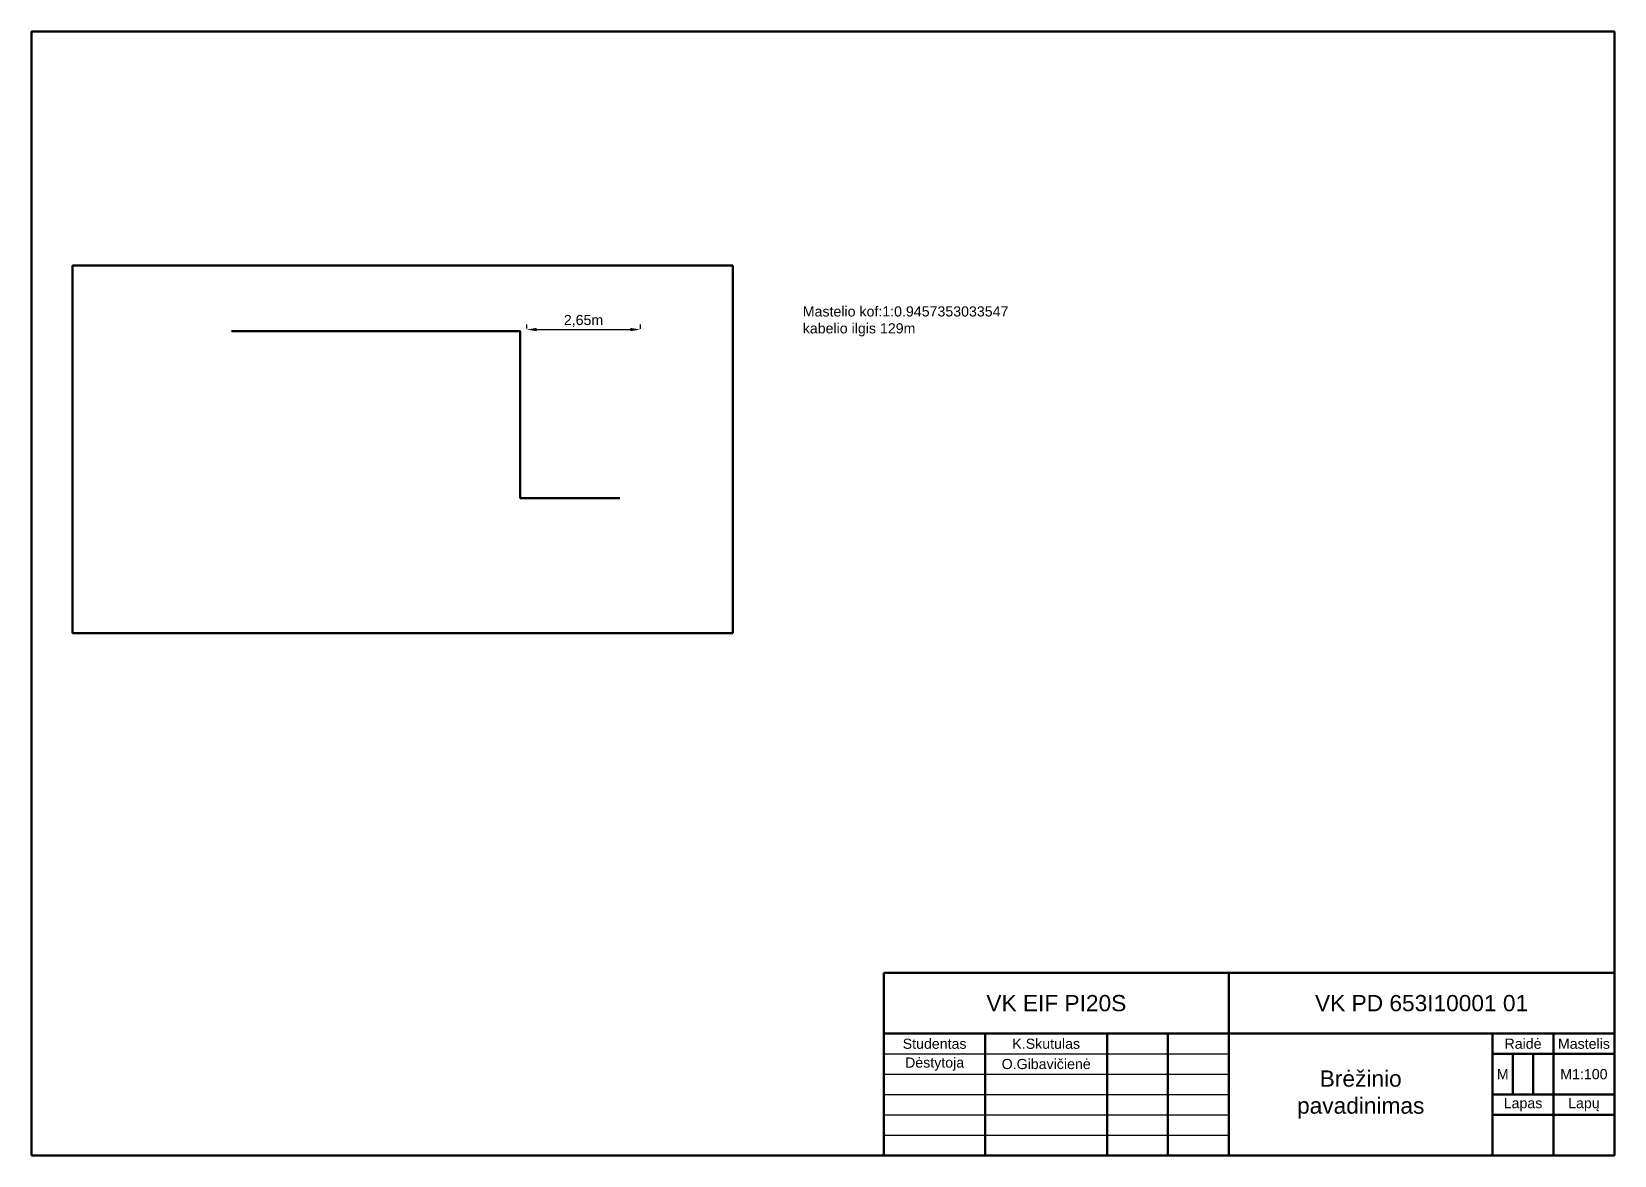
# Model space of a CAD drawing. Header units: millimetres. Extents: x 20 to 410, y 10 to 287.
import ezdxf

# ---------------------------------------------------------------- set-up
doc = ezdxf.new("R2010")
doc.units = ezdxf.units.MM
doc.layers.add('matmenys', color=20, linetype='Continuous')
doc.styles.get("Standard").update_dxf_attribs({"font": 'arial.ttf'})
doc.dimstyles.new('Buto  ISO-25', dxfattribs={"dimtxt": 2.5, "dimasz": 2.5, "dimexe": 1.25, "dimexo": 0.625, "dimtad": 1, "dimlfac": 0.094575, "dimtxsty": 'Standard', "dimcen": 2.5, "dimadec": 0, "dimazin": 0, "dimtfac": 1, "dimtmove": 0, "dimatfit": 3, "dimfxl": 1, "dimarcsym": 0})
picture_1 = doc.add_image_def('image1.png', size_in_pixel=(578, 322))

# ---------------------------------------------------------------- blocks, each defined once
blk = doc.blocks.new('naujas blokas')
at = {"lineweight": 50}
for p, q in [((-180, 45), (0, 45)), ((-95, 0), (-95, 45)), ((-180, 30), (0, 30)), ((-155, 0), (-155, 30)), ((-125, 0), (-125, 30)), ((-110, 0), (-110, 30)), ((-30, 0), (-30, 30)), ((-15, 0), (-15, 30)), ((-30, 25), (0, 25)), ((-25, 25), (-25, 15)), ((-20, 25), (-20, 15)), ((-30, 15), (0, 15)), ((-30, 10), (0, 10))]:
    blk.add_line(p, q, dxfattribs=at)
for p, q in [((-180, 25), (-95, 25)), ((-180, 20), (-95, 20)), ((-180, 15), (-95, 15)), ((-180, 10), (-95, 10)), ((-180, 5), (-95, 5))]:
    blk.add_line(p, q)
blk.add_lwpolyline([(-180, 45), (-180, 0), (0, 0), (0, 45)], dxfattribs=at)
at = {"attachment_point": 5}
for s, width, heights, insert, char_height in [('\\pxqc;VK EIF PI20S', 85, [0], (-137.5, 37.5), 4), ('\\pxqc;VK PD 653I10001 01', 95, [0], (-47.5, 37.5), 4), ('\\pxqc;Studentas', 25, [0], (-167.5, 27.5), 2.5), ('\\pxqc;K.Skutulas', 30, [0], (-140, 27.5), 2.5), ('\\pxqc;Raid{\\fArial|b0|i0|c186|p34;ė}', 15, [2.54], (-22.5, 27.5), 2.5), ('\\pxqc;Mastelis', 15, [0], (-7.5, 27.5), 2.5), ('\\pxqc;D{\\fArial|b0|i0|c186|p34;ėstytoja}', 25, [0], (-167.5, 22.5), 2.5), ('\\pxqc;O.Gibavi{\\fArial|b0|i0|c186|p34;čienė}', 30, [0], (-140, 22.5), 2.5), ('\\pxqc;Br{\\fArial|b0|i0|c186|p34;ėžinio^Jpavadinimas}', 65, [0], (-62.5, 15), 4), ('\\pxqc;M', 5, [0], (-27.5, 20), 2.5), ('\\pxqc;M1:100', 15, [0], (-7.5, 20), 2.5), ('\\pxqc;Lapas', 15, [0], (-22.5, 12.5), 2.5), ('\\pxqc;Lap{\\fArial|b0|i0|c186|p34;ų}', 15, [0], (-7.5, 12.5), 2.5)]:
    blk.add_mtext_dynamic_manual_height_columns(s, width=width, gutter_width=12.5, heights=heights, dxfattribs=dict(at, insert=insert, char_height=char_height))
blk = doc.blocks.new('*D2')
at = {"layer": 'Defpoints', "color": 0, "lineweight": 50, "transparency": 16777216}
for p in [(141.98, 213.19), (170, 213.56), (170, 213.09)]:
    blk.add_point(p, dxfattribs=at)
at = {"layer": 'matmenys', "color": 0, "lineweight": -2, "transparency": 16777216}
for p, q in [((141.98, 213.81), (141.98, 214.81)), ((170, 213.72), (170, 214.81)), ((144.48, 213.56), (167.5, 213.56))]:
    blk.add_line(p, q, dxfattribs=at)
at = {"layer": 'matmenys', "color": 0, "lineweight": 50, "transparency": 16777216}
for points in [[(144.48, 213.98), (144.48, 213.15), (141.98, 213.56)], [(167.5, 213.98), (167.5, 213.15), (170, 213.56)]]:
    blk.add_solid(points, dxfattribs=at)
at = {"layer": 'matmenys', "color": 0, "lineweight": 50, "transparency": 16777216, "insert": (155.99, 215.69), "char_height": 2.5, "attachment_point": 5}
blk.add_mtext('2,65m', dxfattribs=at)

msp = doc.modelspace()

# ---------------------------------------------------------------- linework, layer by layer
at = {"lineweight": 50}
msp.add_lwpolyline([(20, 10), (410, 10), (410, 287), (20, 287)], close=True, dxfattribs=at)
at = {"layer": 'matmenys', "lineweight": 50}
msp.add_lwpolyline([(69.276, 213.144), (140.403, 213.144), (140.403, 172.017), (164.917, 172.017)], dxfattribs=at)

# ---------------------------------------------------------------- block references
at = {"lineweight": 50}
msp.add_blockref('naujas blokas', (410, 10), dxfattribs=at)

# ---------------------------------------------------------------- texts
at = {"layer": 'matmenys', "lineweight": 50, "insert": (210.011, 219.284), "char_height": 2.5, "attachment_point": 1}
msp.add_mtext_dynamic_manual_height_columns('Mastelio kof:1:0.9457353033547^Jkabelio ilgis 129m', width=59.8959, gutter_width=12.5, heights=[16.95], dxfattribs=at)

# ---------------------------------------------------------------- dimensions: what is measured, and where the dimension line sits
at = {"layer": 'matmenys', "lineweight": 50}
dim = msp.add_linear_dim(base=(169.998, 213.564), p1=(141.98, 213.186), p2=(169.998, 213.093), dimstyle='Buto  ISO-25', override={"dimpost": 'm'}, dxfattribs=at)
dim.commit()
dim.dimension.update_dxf_attribs({"geometry": '*D2', "text_midpoint": (155.989, 215.691)})

# ---------------------------------------------------------------- pictures from other files: only their frames are drawn
at = {"lineweight": 50}
image = msp.add_image(picture_1, insert=(30.075, 138.734), size_in_units=(162.736, 90.659), dxfattribs=at)
image.dxf.flags = 7

doc.saveas('drawing.dxf')
